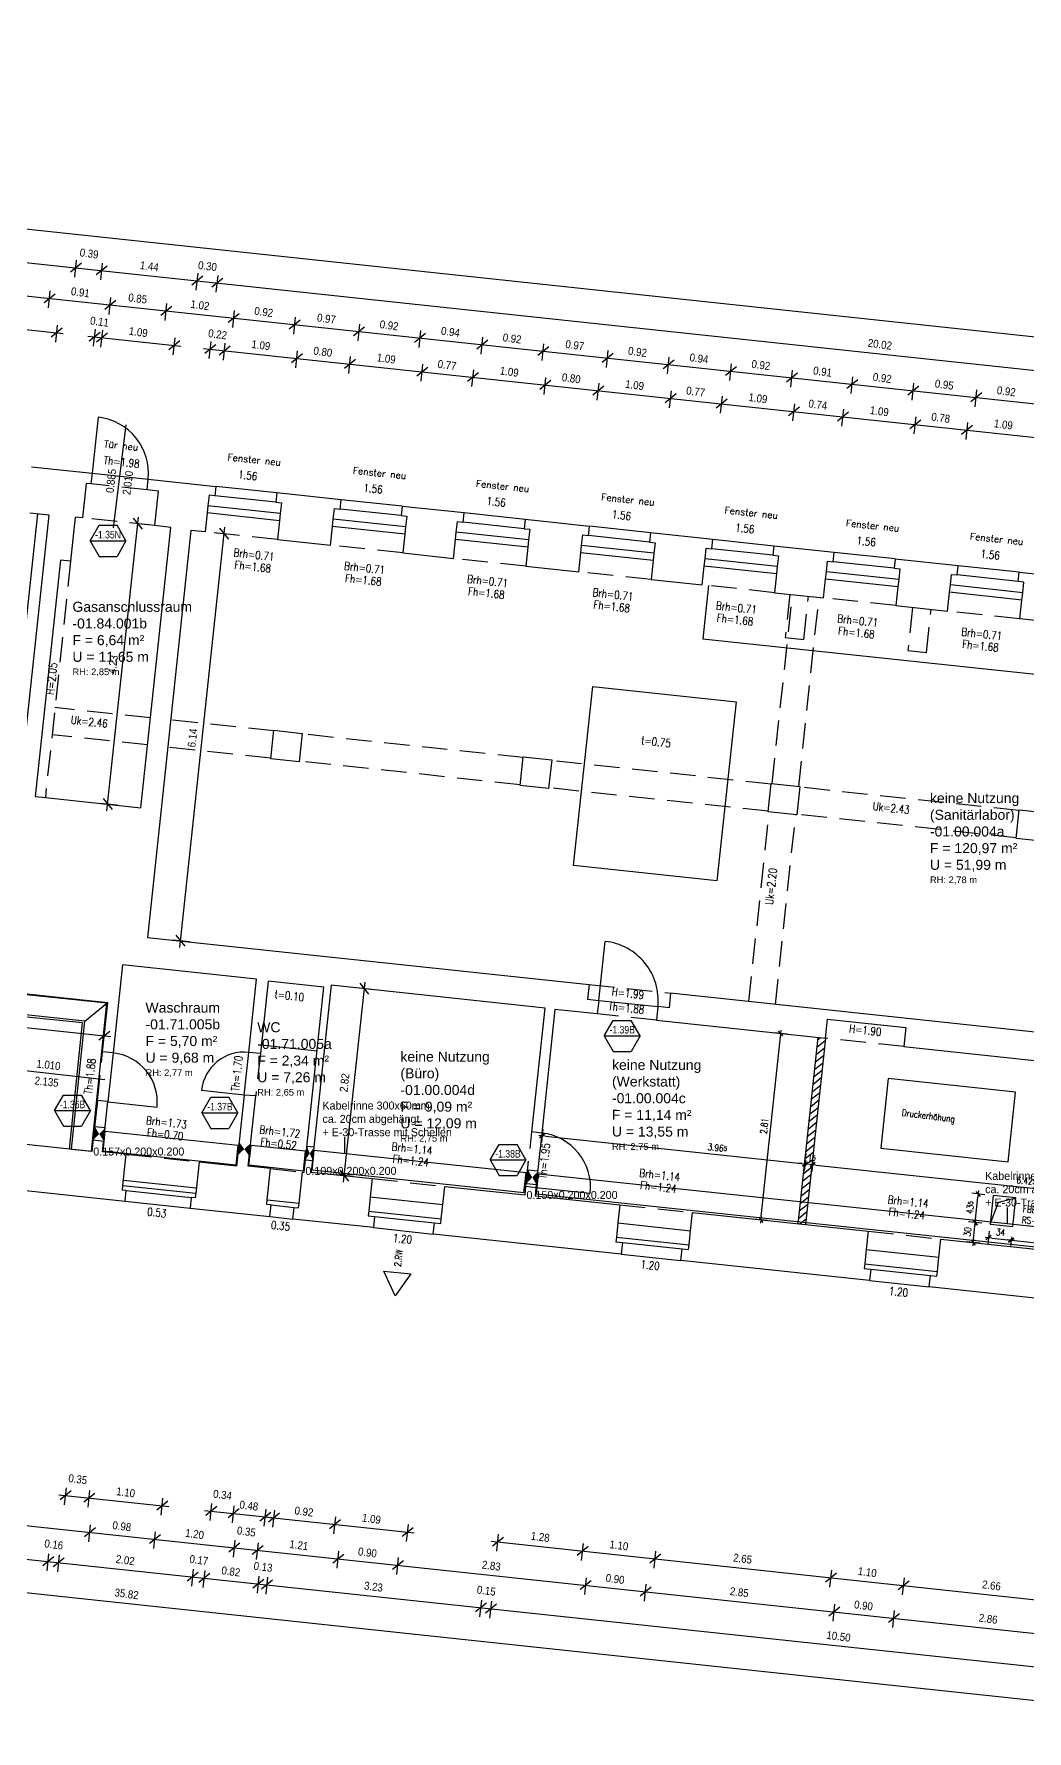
# Model space of a CAD drawing. Header units: metres. Extents: x 157 to 276, y 126 to 187.
# Drawn here: x 208.69 to 223.58, y 152.07 to 177.53 of the extents above; entities that cross this region are included whole.
import ezdxf
from ezdxf.enums import TextEntityAlignment as Align

# ---------------------------------------------------------------- set-up
doc = ezdxf.new("R2010")
doc.units = ezdxf.units.M
doc.header["$LTSCALE"] = 0.03
for name, pattern in [('AUSGEZOGEN', [0]), ('DOT', [0]), ('STRICHLINIE', [19.05, 12.7, -6.35])]:
    doc.linetypes.add(name, pattern=pattern)
for name, color, linetype in [('A_ansicht', 9, 'Continuous'), ('A_bemaßung', 2, 'Continuous'), ('A_BRANDSCHUTZ', 10, 'Continuous'), ('A_EINBAUTEN', 2, 'Continuous'), ('A_Elektro', 1, 'Continuous'), ('A_Fenster', 7, 'Continuous'), ('A_höhen', 3, 'Continuous'), ('A_NR_TÜR', 1, 'Continuous'), ('A_räume', 5, 'Continuous'), ('A_schraffur', 10, 'Continuous'), ('A_text', 5, 'Continuous'), ('A_Tuernummern', 1, 'Continuous'), ('A_TXT-TUER', 1, 'Continuous'), ('A_türen', 9, 'Continuous'), ('A_verdeckt', 8, 'STRICHLINIE'), ('A_wände', 6, 'Continuous'), ('A_WÄNDE_NEU', 6, 'Continuous'), ('CKMA0002', 2, 'Continuous'), ('E__DURCHBR', 2, 'Continuous'), ('E__VERSYS', 2, 'AUSGEZOGEN')]:
    doc.layers.add(name, color=color, linetype=linetype)
doc.styles.add('arial-n', font='ARIALN.TTF')
doc.styles.add('BOLDSIMP_FNT', font='TXT', dxfattribs={"height": 1})
doc.styles.add('NORM', font='simplex.shx', dxfattribs={"width": 0.7, "bigfont": 'bigfont.shx'})
doc.styles.add('SIMPLEX', font='simplex.shx', dxfattribs={"width": 0.8, "height": 0.1})
doc.dimstyles.get("Standard").update_dxf_attribs({"dimtxt": 0.18, "dimasz": 0.18, "dimexe": 0.18, "dimexo": 0.0625, "dimgap": 0.09, "dimtad": 0, "dimtih": 1, "dimtoh": 1, "dimdec": 4, "dimzin": 0, "dimdsep": 46, "dimlunit": 3, "dimtxsty": 'Standard', "dimcen": 0.09, "dimadec": 0, "dimazin": 0, "dimtfac": 1, "dimtdec": 4, "dimtofl": 0, "dimtmove": 2, "dimatfit": 3, "dimfxl": 1, "dimtolj": 1, "dimtzin": 0, "dimarcsym": 0})

# ---------------------------------------------------------------- blocks, each defined once
blk = doc.blocks.new('SLASH1')
at = {"layer": 'A_bemaßung', "color": 2, "linetype": 'Continuous'}
for p, q in [((0.07663, 0.07663), (-0.07319, -0.07319)), ((0, -0.14068), (0, 0.11466))]:
    blk.add_line(p, q, dxfattribs=at)
blk = doc.blocks.new('Tür-Nr')
at = {"layer": 'A_NR_TÜR'}
for p, q in [((-0.057, -108.865), (0.077, -108.632)), ((0.077, -108.632), (0.347, -108.632)), ((0.481, -108.865), (0.347, -108.632)), ((-0.057, -108.865), (0.481, -108.865)), ((-0.057, -108.865), (0.077, -109.098)), ((0.481, -108.865), (0.347, -109.098)), ((0.077, -109.098), (0.347, -109.098))]:
    blk.add_line(p, q, dxfattribs=at)
at = {"layer": 'A_TXT-TUER', "style": 'arial-n', "flags": 4}
blk.add_attdef('TÜR-NR.', text='', height=0.113, dxfattribs=at).set_placement((0.211, -108.772), align=Align.MIDDLE_CENTER)
at = {"layer": 'A_TXT-TUER', "style": 'NORM', "width": 0.7}
for tag, flags, p in [('BRANDSCHUTZ', 4, (0.229, -108.981)), ('DIN', 5, (0.214, -109.198)), ('ABMESSUNG', 5, (0.214, -109.333)), ('MATERIAL', 5, (0.214, -109.467)), ('WANDART', 5, (0.214, -109.601)), ('ZARGE', 5, (0.214, -109.736)), ('BESCHLÄGE', 5, (0.214, -110.005)), ('SCHLOSS', 5, (0.214, -109.87)), ('SONSTIGES', 5, (0.214, -110.139))]:
    blk.add_attdef(tag, text='', height=0.0784, dxfattribs=dict(at, flags=flags)).set_placement(p, align=Align.MIDDLE_CENTER)
blk = doc.blocks.new('DIMCROSS')
at = {"color": 0, "linetype": 'ByBlock'}
blk.add_line((-1, 0), (1, 0), dxfattribs=at)
at = {"linetype": 'ByBlock'}
blk.add_line((-0.707107, -0.707107), (0.707107, 0.707107), dxfattribs=at)
blk = doc.blocks.new('*D70')
at = {"layer": 'CKMA0002', "color": 1, "lineweight": -2}
for p, q in [((216.32, 161.097), (216.299, 160.898)), ((216.359, 160.992), (220.202, 160.582)), ((220.257, 160.626), (220.241, 160.477))]:
    blk.add_line(p, q, dxfattribs=at)
at = {"layer": 'Defpoints', "color": 0}
for p in [(216.534, 163.099), (220.47, 162.628), (220.251, 160.577)]:
    blk.add_point(p, dxfattribs=at)
at = {"layer": 'CKMA0002', "color": 1, "lineweight": -2, "xscale": 0.05, "yscale": 0.05, "zscale": 0.05}
for p, rotation in [((216.31, 160.998), 173.8999818725508), ((220.251, 160.577), 353.8999818725508)]:
    blk.add_blockref('DIMCROSS', p, dxfattribs=dict(at, rotation=rotation))
at = {"layer": 'CKMA0002', "color": 3, "insert": (218.939, 160.819), "char_height": 0.1, "attachment_point": 5, "rotation": 353.9, "style": 'SIMPLEX'}
blk.add_mtext('\\A1;3.96{\\A1\\H0.7x\\S5;}', dxfattribs=at)
blk = doc.blocks.new('*D71')
at = {"layer": 'CKMA0002', "color": 1, "lineweight": -2}
for p, q in [((220.202, 160.582), (220.152, 160.587)), ((220.371, 160.614), (220.355, 160.465)), ((220.415, 160.559), (220.465, 160.554))]:
    blk.add_line(p, q, dxfattribs=at)
at = {"layer": 'Defpoints', "color": 0}
for p in [(220.47, 162.628), (220.585, 162.616), (220.366, 160.564)]:
    blk.add_point(p, dxfattribs=at)
at = {"layer": 'CKMA0002', "color": 1, "lineweight": -2, "xscale": 0.05, "yscale": 0.05, "zscale": 0.05}
for p, rotation in [((220.251, 160.577), 353.8999818725508), ((220.366, 160.564), 173.8999818725508)]:
    blk.add_blockref('DIMCROSS', p, dxfattribs=dict(at, rotation=rotation))
at = {"layer": 'CKMA0002', "color": 3, "insert": (220.319, 160.67), "char_height": 0.1, "attachment_point": 5, "rotation": 353.9, "style": 'SIMPLEX'}
blk.add_mtext('\\A1;11{\\A1\\H0.7x\\S5;}', dxfattribs=at)
blk = doc.blocks.new('*D72')
at = {"layer": 'CKMA0002', "color": 1, "lineweight": -2}
for p, q in [((220.415, 160.559), (226.704, 159.887)), ((226.765, 159.981), (226.744, 159.782))]:
    blk.add_line(p, q, dxfattribs=at)
at = {"layer": 'Defpoints', "color": 0}
for p in [(220.585, 162.616), (226.973, 161.933), (226.754, 159.882)]:
    blk.add_point(p, dxfattribs=at)
at = {"layer": 'CKMA0002', "color": 1, "lineweight": -2, "xscale": 0.05, "yscale": 0.05, "zscale": 0.05}
for p, rotation in [((220.366, 160.564), 173.8999818725508), ((226.754, 159.882), 353.8999818725508)]:
    blk.add_blockref('DIMCROSS', p, dxfattribs=dict(at, rotation=rotation))
at = {"layer": 'CKMA0002', "color": 3, "insert": (223.571, 160.322), "char_height": 0.1, "attachment_point": 5, "rotation": 353.9, "style": 'SIMPLEX'}
blk.add_mtext('\\A1;6.42{\\A1\\H0.7x\\S5;}', dxfattribs=at)
blk = doc.blocks.new('*D73')
at = {"layer": 'CKMA0002', "color": 1, "lineweight": -2}
for p, q in [((219.595, 159.788), (219.883, 162.483)), ((219.988, 162.522), (219.789, 162.543)), ((219.689, 159.728), (219.49, 159.749))]:
    blk.add_line(p, q, dxfattribs=at)
at = {"layer": 'Defpoints', "color": 0}
for p in [(219.888, 162.532), (220.559, 162.461), (220.26, 159.667)]:
    blk.add_point(p, dxfattribs=at)
at = {"layer": 'CKMA0002', "color": 1, "lineweight": -2, "xscale": 0.05, "yscale": 0.05, "zscale": 0.05}
for p, rotation in [((219.888, 162.532), 83.89998187245986), ((219.59, 159.738), 263.8999818724599)]:
    blk.add_blockref('DIMCROSS', p, dxfattribs=dict(at, rotation=rotation))
at = {"layer": 'CKMA0002', "color": 3, "insert": (219.64, 161.146), "char_height": 0.1, "attachment_point": 5, "rotation": 83.9, "style": 'SIMPLEX'}
blk.add_mtext('\\A1;2.81{\\A1\\H0.7x\\S;}', dxfattribs=at)
blk = doc.blocks.new('*D74')
at = {"layer": 'CKMA0002', "color": 1, "lineweight": -2}
for p, q in [((222.904, 159.686), (222.705, 159.707)), ((222.778, 159.448), (222.799, 159.647)), ((222.872, 159.387), (222.673, 159.409))]:
    blk.add_line(p, q, dxfattribs=at)
at = {"layer": 'Defpoints', "color": 0}
for p in [(222.805, 159.696), (223.026, 159.673), (222.994, 159.374)]:
    blk.add_point(p, dxfattribs=at)
at = {"layer": 'CKMA0002', "color": 1, "lineweight": -2, "xscale": 0.05, "yscale": 0.05, "zscale": 0.05}
for p, rotation in [((222.805, 159.696), 83.89998187245986), ((222.773, 159.398), 263.8999818724599)]:
    blk.add_blockref('DIMCROSS', p, dxfattribs=dict(at, rotation=rotation))
at = {"layer": 'CKMA0002', "color": 3, "insert": (222.689, 159.558), "char_height": 0.1, "attachment_point": 5, "rotation": 83.9, "style": 'SIMPLEX'}
blk.add_mtext('\\A1;30{\\A1\\H0.7x\\S;}', dxfattribs=at)
blk = doc.blocks.new('*D75')
at = {"layer": 'CKMA0002', "color": 1, "lineweight": -2}
for p, q in [((222.95, 160.115), (222.751, 160.137)), ((222.81, 159.746), (222.845, 160.076)), ((222.904, 159.686), (222.705, 159.707))]:
    blk.add_line(p, q, dxfattribs=at)
at = {"layer": 'Defpoints', "color": 0}
for p in [(222.851, 160.126), (223.072, 160.102), (223.026, 159.673)]:
    blk.add_point(p, dxfattribs=at)
at = {"layer": 'CKMA0002', "color": 1, "lineweight": -2, "xscale": 0.05, "yscale": 0.05, "zscale": 0.05}
for p, rotation in [((222.851, 160.126), 83.89998187245986), ((222.805, 159.696), 263.8999818724599)]:
    blk.add_blockref('DIMCROSS', p, dxfattribs=dict(at, rotation=rotation))
at = {"layer": 'CKMA0002', "color": 3, "insert": (222.728, 159.922), "char_height": 0.1, "attachment_point": 5, "rotation": 83.9, "style": 'SIMPLEX'}
blk.add_mtext('\\A1;43{\\A1\\H0.7x\\S5;}', dxfattribs=at)
blk = doc.blocks.new('*D76')
at = {"layer": 'CKMA0002', "color": 1, "lineweight": -2}
for p, q in [((223.015, 159.568), (222.994, 159.369)), ((223.054, 159.463), (223.294, 159.438)), ((223.349, 159.482), (223.333, 159.333))]:
    blk.add_line(p, q, dxfattribs=at)
at = {"layer": 'Defpoints', "color": 0}
for p in [(223.031, 159.722), (223.365, 159.636), (223.343, 159.433)]:
    blk.add_point(p, dxfattribs=at)
at = {"layer": 'CKMA0002', "color": 1, "lineweight": -2, "xscale": 0.05, "yscale": 0.05, "zscale": 0.05}
for p, rotation in [((223.004, 159.469), 173.8999818725508), ((223.343, 159.433), 353.8999818725508)]:
    blk.add_blockref('DIMCROSS', p, dxfattribs=dict(at, rotation=rotation))
at = {"layer": 'CKMA0002', "color": 3, "insert": (223.185, 159.55), "char_height": 0.1, "attachment_point": 5, "rotation": 353.9, "style": 'SIMPLEX'}
blk.add_mtext('\\A1;34{\\A1\\H0.7x\\S;}', dxfattribs=at)
blk = doc.blocks.new('*D77')
at = {"layer": 'CKMA0002', "color": 1, "lineweight": -2}
for p, q in [((223.393, 159.427), (226.609, 159.083)), ((226.648, 158.979), (226.67, 159.178))]:
    blk.add_line(p, q, dxfattribs=at)
at = {"layer": 'Defpoints', "color": 0}
for p in [(223.365, 159.636), (226.648, 158.979), (226.659, 159.078)]:
    blk.add_point(p, dxfattribs=at)
at = {"layer": 'CKMA0002', "color": 1, "lineweight": -2, "xscale": 0.05, "yscale": 0.05, "zscale": 0.05}
for p, rotation in [((223.343, 159.433), 173.8999818725508), ((226.659, 159.078), 353.8999818725508)]:
    blk.add_blockref('DIMCROSS', p, dxfattribs=dict(at, rotation=rotation))
at = {"layer": 'CKMA0002', "color": 3, "insert": (224.796, 159.412), "char_height": 0.1, "attachment_point": 5, "rotation": 353.9, "style": 'SIMPLEX'}
blk.add_mtext('\\A1;3.33{\\A1\\H0.7x\\S5;}', dxfattribs=at)
blk = doc.blocks.new('A$C1B684F00')
at = {"layer": 'E__VERSYS', "color": 3, "linetype": 'Continuous', "ltscale": 5}
for p, q in [((48.864, 12.944), (36.467, 14.232)), ((48.535, 12.677), (36.734, 13.903)), ((48.535, 12.677), (48.864, 12.944)), ((48.635, 10.727), (48.864, 12.944)), ((48.336, 10.758), (48.535, 12.677)), ((50.835, 10.813), (48.841, 11.023)), ((48.336, 10.758), (48.635, 10.727)), ((50.803, 10.515), (48.809, 10.725)), ((50.803, 10.515), (50.835, 10.813)), ((50.995, 10.515), (51.026, 10.813)), ((51.844, 10.727), (51.026, 10.813)), ((51.812, 10.428), (51.844, 10.727)), ((51.944, 10.44), (51.975, 10.738)), ((55.15, 10.399), (51.975, 10.738)), ((51.812, 10.428), (50.995, 10.515)), ((55.118, 10.101), (51.944, 10.44)), ((55.118, 10.101), (55.15, 10.399)), ((55.307, 10.083), (55.338, 10.382)), ((65.732, 9.276), (55.338, 10.382)), ((65.7, 8.978), (55.307, 10.083))]:
    blk.add_line(p, q, dxfattribs=at)
at = {"layer": 'E__VERSYS', "linetype": 'Continuous', "ltscale": 5}
blk.add_line((48.809, 10.725), (48.841, 11.023), dxfattribs=at)
at = {"layer": 'E__VERSYS', "color": 7, "linetype": 'Continuous', "ltscale": 5}
for p, q in [((52.434, 10.689), (52.434, 10.935)), ((62.369, 9.634), (62.369, 9.88))]:
    blk.add_line(p, q, dxfattribs=at)
at = {"layer": 'E__VERSYS', "color": 7, "char_height": 0.12, "attachment_point": 1}
for insert in [(52.097, 11.47), (62.032, 10.415)]:
    blk.add_mtext('Kabelrinne 300x60mm\\Pca. 20cm abgehängt\\P+ E-30-Trasse mit Schellen', dxfattribs=dict(at, insert=insert))
blk = doc.blocks.new('A$C775701B2')
at = {"layer": 'E__VERSYS', "color": 1, "linetype": 'Continuous', "ltscale": 5}
for p, q in [((48.502, 12.65), (36.76, 13.87)), ((48.306, 10.755), (48.502, 12.65))]:
    blk.add_line(p, q, dxfattribs=at)
blk = doc.blocks.new('Wanddurchbruch')
for p, q in [((0, 1), (0, 0)), ((1, 1), (0, 1)), ((0, 0), (1, 0)), ((1, 0), (1, 1))]:
    blk.add_line(p, q)
blk.add_solid([(1, 0), (1, 1), (0, 1), (0, 0)])
blk = doc.blocks.new('A$C07AD1800')
at = {"layer": 'E__DURCHBR'}
blk.add_solid([(51.003, 10.648, 2.8), (51.023, 10.847, 2.8), (50.847, 10.865, 2.8), (50.827, 10.665, 2.8)], dxfattribs=at)
at = {"layer": 'E__DURCHBR', "linetype": 'Continuous'}
ref = blk.add_blockref('Wanddurchbruch', (48.661, 10.894), dxfattribs=dict(at, xscale=0.157000004206814, yscale=0.1999999999999886, zscale=1.1, rotation=353.6643143063438))
ref.add_attrib('EC_DIM', '0.157x0.200x0.200', (48.661, 10.66), dxfattribs={"linetype": 'Continuous', "height": 0.12})
ref = blk.add_blockref('Wanddurchbruch', (51.842, 10.598), dxfattribs=dict(at, xscale=0.1090000029206493, yscale=0.1999999999999886, zscale=1.1, rotation=353.9952930202589))
ref.add_attrib('EC_DIM', '0.109x0.200x0.200', (51.842, 10.37), dxfattribs={"linetype": 'Continuous', "height": 0.12})
ref = blk.add_blockref('Wanddurchbruch', (55.156, 10.242, 2.8), dxfattribs=dict(at, xscale=0.1500000040192291, yscale=0.1999999999999886, zscale=1.1, rotation=353.4227281325703))
ref.add_attrib('EC_DIM', '0.150x0.200x0.200', (55.156, 10.009), dxfattribs={"linetype": 'Continuous', "height": 0.12})

msp = doc.modelspace()

# ---------------------------------------------------------------- hatches: boundary and pattern name
at = {"layer": 'A_schraffur'}
h = msp.add_hatch(dxfattribs=at)
h.set_pattern_fill('ANSI31', color=256, scale=0.025, style=0)
h.set_pattern_definition([(38.8999, (218.02337, 162.73162), (-0.0498444, 0.0617732), [])])
h.paths.add_polyline_path([(220.55894, 162.46064), (220.4446, 162.47286), (220.14599, 159.67878), (220.26033, 159.66656)])

# ---------------------------------------------------------------- linework, layer by layer
at = {"layer": 'A_ansicht', "color": 9, "linetype": 'Continuous'}
for p, q in [((212.33164, 170.64124), (211.41686, 170.739)), ((208.74314, 170.32769), (208.14331, 164.71463)), ((212.37259, 170.22452), (211.28876, 170.34034)), ((214.21095, 170.44041), (213.29614, 170.53815)), ((216.05543, 170.24331), (215.14065, 170.34102)), ((214.25192, 170.02371), (213.16806, 170.13951)), ((217.93474, 170.04243), (217.01994, 170.1402)), ((216.09638, 169.82658), (215.01255, 169.94239)), ((219.7842, 169.84479), (218.86943, 169.94255)), ((217.97568, 169.62574), (216.89185, 169.74154)), ((219.82515, 169.42809), (218.74133, 169.54388)), ((221.60383, 169.6503), (220.68908, 169.7481)), ((223.46324, 169.45159), (222.54848, 169.54935)), ((221.64481, 169.23359), (220.56097, 169.34943)), ((223.50421, 169.03488), (222.42039, 169.15072)), ((210.03347, 160.334), (211.12725, 160.2171)), ((210.06005, 160.01783), (211.03452, 159.91377)), ((213.73358, 160.08247), (214.82239, 159.96612)), ((212.22771, 159.78632), (212.57571, 159.74917)), ((213.78223, 159.6203), (214.67713, 159.52472)), ((217.44697, 159.69066), (218.53576, 159.5743)), ((217.49514, 159.22379), (218.39001, 159.12817)), ((221.17075, 159.29269), (222.25955, 159.17632)), ((221.21892, 158.82605), (222.11385, 158.73047))]:
    msp.add_line(p, q, dxfattribs=at)
msp.add_lwpolyline([(216.78287, 165.05158), (217.06977, 167.73629), (219.21757, 167.50673), (218.93063, 164.82203), (216.78287, 165.05158)], dxfattribs=at)
at = {"layer": 'A_bemaßung', "linetype": 'Continuous'}
for p, q in [((181.1956, 177.52575), (232.29399, 172.06491)), ((181.14247, 177.02859), (232.24087, 171.56775)), ((181.08936, 176.53144), (232.18775, 171.07059)), ((198.32922, 174.18614), (209.13267, 173.03163)), ((209.50226, 172.99211), (210.89431, 172.84334)), ((211.23555, 172.80686), (229.51896, 170.85294)), ((209.78729, 165.87231), (210.25806, 170.27726)), ((210.87878, 163.822), (211.55248, 170.12611)), ((213.33451, 160.30112), (213.65544, 163.30401)), ((207.03213, 162.7868), (209.84609, 162.48607)), ((179.50667, 157.75547), (228.12296, 152.55991)), ((187.09187, 157.44771), (227.1614, 153.16552)), ((179.52885, 157.25027), (228.00687, 152.06945)), ((209.06752, 155.61447), (210.71301, 155.4375)), ((211.24989, 155.37963), (212.25911, 155.27114)), ((212.19032, 155.27845), (214.39263, 155.04154)), ((215.54593, 154.91731), (225.56705, 153.83873))]:
    msp.add_line(p, q, dxfattribs=at)
at = {"layer": 'A_bemaßung'}
for p, q in [((209.88656, 170.11551), (210.0724, 171.66364)), ((208.20391, 162.017), (209.75358, 161.84438))]:
    msp.add_line(p, q, dxfattribs=at)
at = {"layer": 'A_BRANDSCHUTZ'}
msp.add_lwpolyline([(214.10591, 158.5955), (213.93868, 158.96537), (214.3426, 158.92526)], close=True, dxfattribs=at)
at = {"layer": 'A_EINBAUTEN', "color": 10}
for points in [[(221.50014, 161.8572), (221.38857, 160.81315), (223.2977, 160.60912), (223.40927, 161.65318)], [(223.07205, 160.10226), (223.02615, 159.6727), (223.36522, 159.63647), (223.41112, 160.06602)]]:
    msp.add_lwpolyline(points, close=True, dxfattribs=at)
at = {"layer": 'A_Fenster', "color": 10, "linetype": 'Continuous'}
for p, q in [((212.31676, 170.50202), (211.40197, 170.59978)), ((214.19606, 170.30118), (213.28126, 170.39893)), ((216.04056, 170.10406), (215.12576, 170.20182)), ((217.91986, 169.90323), (217.00508, 170.00097)), ((219.76933, 169.70558), (218.85455, 169.80333)), ((221.58895, 169.51114), (220.67418, 169.60887)), ((223.44837, 169.31239), (222.53359, 169.41016))]:
    msp.add_line(p, q, dxfattribs=at)
at = {"layer": 'A_Fenster', "linetype": 'Continuous'}
for p, q in [((212.38427, 170.33389), (211.30046, 170.44972)), ((214.26356, 170.13305), (213.17975, 170.2489)), ((216.10809, 169.93592), (215.02426, 170.05178)), ((217.98737, 169.7351), (216.90356, 169.85091)), ((219.83684, 169.53744), (218.75301, 169.65327)), ((221.65647, 169.34297), (220.57266, 169.45881)), ((223.51591, 169.14427), (222.43207, 169.26009)), ((210.02497, 160.25441), (211.11873, 160.13754)), ((210.07718, 160.17845), (211.05164, 160.07431)), ((212.18924, 160.03823), (212.66653, 159.98721)), ((212.24648, 159.96173), (212.59446, 159.92455)), ((213.71071, 159.86869), (214.79951, 159.75235)), ((213.80023, 159.78872), (214.69513, 159.69309)), ((217.42411, 159.47688), (218.51291, 159.36051)), ((217.51362, 159.3969), (218.4085, 159.30128)), ((221.14792, 159.07892), (222.23669, 158.96256)), ((221.2374, 158.99894), (222.13231, 158.90332))]:
    msp.add_line(p, q, dxfattribs=at)
at = {"layer": 'A_schraffur'}
for p, q in [((223.02615, 159.6727), (223.15481, 160.0009)), ((223.15481, 160.0009), (223.41112, 160.06602))]:
    msp.add_line(p, q, dxfattribs=at)
at = {"layer": 'A_türen', "color": 10, "linetype": 'Continuous'}
for p, q in [((209.6539, 171.77587), (209.56408, 170.93565)), ((209.56408, 170.93565), (210.40431, 170.84588))]:
    msp.add_line(p, q, dxfattribs=at)
at = {"layer": 'A_türen', "linetype": 'Continuous'}
for p, q in [((217.16021, 163.03003), (217.25475, 163.91499)), ((217.16021, 163.03003), (218.04514, 162.93547)), ((209.88026, 162.24108), (209.80162, 161.50526)), ((211.84421, 161.60876), (211.91273, 162.25013)), ((211.84421, 161.60876), (211.20285, 161.6773)), ((209.80164, 161.50527), (210.53743, 161.42661)), ((216.30485, 161.03965), (216.21768, 160.2243)), ((216.21769, 160.22431), (217.03305, 160.13716))]:
    msp.add_line(p, q, dxfattribs=at)
at = {"layer": 'A_türen', "color": 10, "linetype": 'Continuous'}
msp.add_arc((209.56408, 170.93565), 0.84501, 353.901664, 83.898898, dxfattribs=at)
at = {"layer": 'A_türen', "linetype": 'Continuous'}
for centre, radius, start, end in [((217.16021, 163.03003), 0.89, 353.900751, 83.902239), ((209.80164, 161.50527), 0.73999, 353.897942, 83.901189), ((211.84421, 161.60876), 0.645, 83.902006, 173.900148), ((216.21769, 160.22431), 0.81999, 353.899086, 83.898246)]:
    msp.add_arc(centre, radius, start, end, dxfattribs=at)
at = {"layer": 'A_verdeckt'}
for p, q in [((210.3872, 170.6858), (209.54698, 170.77562)), ((210.50597, 170.15019), (209.42211, 170.266)), ((212.3423, 169.94117), (211.25848, 170.05698)), ((214.2216, 169.74028), (213.13778, 169.85613)), ((209.24209, 169.61648), (208.86325, 166.07166)), ((216.06611, 169.54317), (214.98229, 169.65902)), ((217.9454, 169.34233), (216.86158, 169.45817)), ((219.79486, 169.14468), (218.71105, 169.26053)), ((219.76048, 166.28212), (220.06212, 169.10453)), ((220.15823, 166.23963), (220.45988, 169.06205)), ((221.6145, 168.95023), (220.53067, 169.06605)), ((223.47392, 168.75148), (222.39007, 168.86732)), ((210.4393, 167.26823), (209.00745, 167.42125)), ((210.39573, 166.86054), (208.96391, 167.01356)), ((212.28697, 167.07077), (210.74079, 167.23603)), ((216.0257, 166.6712), (212.71453, 167.02504)), ((212.2434, 166.66309), (210.69721, 166.82832)), ((215.98211, 166.26353), (212.67097, 166.61738)), ((219.74451, 166.27379), (216.45324, 166.62552)), ((219.70095, 165.86611), (216.40968, 166.21783)), ((223.46333, 165.87636), (220.17208, 166.22807)), ((219.41087, 163.01075), (219.71479, 165.85456)), ((219.80863, 162.96826), (220.11252, 165.81205)), ((223.41977, 165.46869), (220.12852, 165.82039)), ((217.01453, 163.26684), (218.23757, 163.13617)), ((218.02337, 162.73162), (217.1384, 162.82619)), ((221.73224, 162.33524), (220.55894, 162.46064)), ((209.64307, 161.5272), (209.72118, 162.25807)), ((212.08674, 162.23153), (212.01872, 161.59517)), ((216.06853, 160.24025), (216.15569, 161.05561)), ((210.07493, 160.72177), (211.16871, 160.60488)), ((212.23921, 160.50558), (212.71649, 160.45454)), ((213.76278, 160.3559), (214.85159, 160.23953)), ((217.47617, 159.9641), (218.56498, 159.84774)), ((221.19997, 159.56614), (222.28877, 159.44977))]:
    msp.add_line(p, q, dxfattribs=at)
for points in [[(220.02357, 169.12025), (219.9545, 168.47394), (220.2329, 168.44417), (220.30199, 169.09049)], [(221.8631, 168.92365), (221.79401, 168.27733), (222.07242, 168.2476), (222.14151, 168.89391)]]:
    msp.add_lwpolyline(points, dxfattribs=at)
at = {"layer": 'A_wände', "linetype": 'Continuous'}
for p, q in [((218.80548, 169.25041), (218.72048, 168.45493)), ((218.72048, 168.45493), (230.80888, 167.16308)), ((212.10057, 162.36081), (212.93581, 162.27152))]:
    msp.add_line(p, q, dxfattribs=at)
for points in [[(208.65506, 171.03273), (209.56408, 170.93565), (209.54698, 170.77562), (209.4774, 170.78306), (209.42211, 170.266), (209.31273, 170.27771), (209.24209, 169.61648), (209.08794, 169.63294), (208.7091, 166.08813), (208.86324, 166.07165), (210.29508, 165.91862), (210.7446, 170.12469), (210.50597, 170.15019), (210.5612, 170.66724), (210.3872, 170.6858), (210.40431, 170.84588), (211.41673, 170.73777), (211.40197, 170.59978), (211.31745, 170.60881), (211.30046, 170.44972), (211.28876, 170.34034), (211.25848, 170.05698), (211.0447, 170.07981), (210.39224, 163.97457), (217.01453, 163.26684), (216.99114, 163.04811), (217.16021, 163.03003), (217.1384, 162.82619), (216.50299, 162.8941), (216.30485, 161.03965), (216.15569, 161.05561), (216.35438, 162.91502), (213.14763, 163.25772), (212.848, 160.45369), (213.76278, 160.3559), (213.73358, 160.08247), (213.71071, 159.86869), (213.70327, 159.79909), (213.80023, 159.78872), (213.78223, 159.6203), (212.57571, 159.74917)], [(212.33152, 170.64006), (212.31676, 170.50202), (212.40129, 170.49301), (212.38427, 170.33389), (212.37259, 170.22452), (212.3423, 169.94117), (213.13778, 169.85613), (213.16806, 170.13951), (213.17975, 170.2489), (213.19677, 170.40799), (213.28126, 170.39893), (213.29604, 170.53704), (212.33152, 170.64006)], [(208.32228, 164.69552), (208.92213, 170.30854), (208.62879, 170.33991)], [(214.21081, 170.43934), (214.19606, 170.30118), (214.28058, 170.29216), (214.26356, 170.13305), (214.25192, 170.02371), (214.2216, 169.74028), (214.98229, 169.65902), (215.01255, 169.94239), (215.02426, 170.05178), (215.04124, 170.21086), (215.12576, 170.20182), (215.14055, 170.34006), (214.21081, 170.43934)], [(216.05535, 170.24233), (216.04056, 170.10406), (216.12507, 170.09504), (216.10809, 169.93592), (216.09638, 169.82658), (216.06611, 169.54317), (216.86158, 169.45817), (216.89185, 169.74154), (216.90356, 169.85091), (216.92055, 170.01004), (217.00508, 170.00097), (217.01987, 170.13934), (216.05535, 170.24233)], [(217.93465, 170.04163), (217.91986, 169.90323), (218.00437, 169.89421), (217.98737, 169.7351), (217.97568, 169.62574), (217.9454, 169.34233), (218.71105, 169.26053), (218.74133, 169.54388), (218.75301, 169.65327), (218.77002, 169.81237), (218.85455, 169.80333), (218.86934, 169.94183), (217.93465, 170.04163)], [(219.79486, 169.14468), (220.53067, 169.06605), (220.56097, 169.34943), (220.57266, 169.45881), (220.58967, 169.61789), (220.67418, 169.60887), (220.68897, 169.74748), (219.78415, 169.84412), (219.76933, 169.70558), (219.85385, 169.69655), (219.83684, 169.53744), (219.82515, 169.42809), (219.79486, 169.14468)], [(222.44906, 169.41919), (222.53359, 169.41016), (222.54841, 169.54889), (221.60378, 169.64977), (221.58895, 169.51114), (221.6735, 169.50207), (221.65647, 169.34297), (221.64481, 169.23359), (221.6145, 168.95023), (222.39007, 168.86732), (222.42039, 169.15072), (222.43207, 169.26009), (222.44906, 169.41919)], [(224.2865, 169.06192), (224.27482, 168.95255), (224.24454, 168.66917), (223.47392, 168.75148), (223.50421, 169.03488), (223.51591, 169.14427), (223.53292, 169.30335), (223.44837, 169.31239), (223.46319, 169.45118), (224.40285, 169.35079), (224.38804, 169.21197), (224.3035, 169.22102), (224.2865, 169.06192)], [(212.71561, 167.03502), (212.66991, 166.60744), (212.24234, 166.65312), (212.28803, 167.08071), (212.71561, 167.03502)], [(216.02675, 166.68115), (216.45432, 166.63545), (216.40863, 166.2079), (215.98106, 166.25357), (216.02675, 166.68115)], [(219.69988, 165.85615), (219.74558, 166.28371), (220.17314, 166.23803), (220.12745, 165.81046), (219.69988, 165.85615)], [(223.89195, 165.8406), (223.84625, 165.41302), (223.4187, 165.45873), (223.46439, 165.88629), (223.89195, 165.8406)], [(212.57571, 159.74917), (212.59446, 159.92455), (212.6591, 159.91761), (212.66653, 159.98721), (212.71649, 160.45454), (212.74135, 160.45191), (213.03781, 163.22612), (212.2026, 163.31536), (212.08674, 162.23153), (211.91273, 162.25013), (212.03013, 163.34889), (210.02158, 163.56354), (209.88026, 162.24108), (209.72118, 162.25807), (209.79979, 162.99389), (207.18469, 163.27335)], [(226.94757, 161.77789), (226.85719, 160.93273), (227.12069, 160.90455), (227.21106, 161.74974), (227.40991, 161.7285), (227.42372, 161.85775), (227.40633, 161.85963), (227.43767, 162.15296), (218.23757, 163.13617), (218.21421, 162.9174), (218.04514, 162.93547), (218.02337, 162.73162), (220.55894, 162.46064), (220.58973, 162.74898), (221.76305, 162.62362), (221.73224, 162.33524), (223.83029, 162.11105), (223.86002, 162.38946), (224.71516, 162.29807), (224.68541, 162.01966), (226.94757, 161.77789)], [(210.06005, 160.01783), (210.07718, 160.17845), (210.01753, 160.18484), (210.02497, 160.25441), (210.07493, 160.72177), (209.72193, 160.75948), (209.80217, 161.51023), (209.64307, 161.5272), (209.56127, 160.76157), (207.43836, 160.98845), (207.38838, 160.52114), (207.38091, 160.45151), (207.32128, 160.4579), (207.30568, 160.31201), (210.06005, 160.01783)], [(211.03452, 159.91377), (212.22771, 159.78632), (212.24648, 159.96173), (212.18179, 159.96863), (212.18924, 160.03823), (212.23921, 160.50558), (211.90608, 160.54118), (212.01872, 161.59517), (211.84421, 161.60876), (211.73051, 160.54484), (211.16871, 160.60488), (211.11873, 160.13754), (211.11132, 160.06794), (211.05164, 160.07431), (211.03452, 159.91377)], [(214.67713, 159.52472), (214.69513, 159.69309), (214.79205, 159.68275), (214.79951, 159.75235), (214.82239, 159.96612), (214.85159, 160.23953), (216.05474, 160.11097), (216.06853, 160.24025), (216.21769, 160.22431), (216.20443, 160.10001), (217.47617, 159.9641), (217.44697, 159.69066), (217.42411, 159.47688), (217.41666, 159.40728), (217.51362, 159.3969), (217.49514, 159.22379), (214.67713, 159.52472)], [(218.39001, 159.12817), (218.4085, 159.30128), (218.50545, 159.29091), (218.51291, 159.36051), (218.53576, 159.5743), (218.56498, 159.84774), (221.19997, 159.56614), (221.17075, 159.29269), (221.14792, 159.07892), (221.14047, 159.00931), (221.2374, 158.99894), (221.21892, 158.82605), (218.39001, 159.12817)], [(222.11385, 158.73047), (222.13231, 158.90332), (222.22928, 158.89294), (222.23669, 158.96256), (222.25955, 159.17632), (222.28877, 159.44977), (224.93868, 159.16659), (224.90945, 158.89313), (224.8866, 158.67935), (224.87918, 158.60975), (224.97614, 158.59943), (224.95766, 158.42674), (222.11385, 158.73047)]]:
    msp.add_lwpolyline(points, dxfattribs=at)
at = {"layer": 'A_WÄNDE_NEU'}
for p, q in [((220.44459, 162.47286), (220.14599, 159.67878)), ((220.55894, 162.46064), (220.26034, 159.66656))]:
    msp.add_line(p, q, dxfattribs=at)

# ---------------------------------------------------------------- block references
at = {"layer": 'A_bemaßung', "color": 7, "rotation": 353.9000000000004}
for p, yscale in [((209.31849, 174.01743), 0.9999889999999994), ((209.70794, 173.97581), 0.9999889999999994), ((211.13979, 173.8228), 0.9999889999999994), ((211.44128, 173.79058), 0.9999889999999994), ((208.92477, 173.55667), 0.9999889999999994), ((209.83379, 173.45952), 0.9999889999999994), ((210.67402, 173.36973), 0.9999889999999994), ((211.68643, 173.26153), 0.9999889999999994), ((209.03326, 173.04223), 0.9999889999999994), ((209.60167, 172.98148), 0.9999889999999994), ((212.60122, 173.16375), 0.9999889999999994), ((213.56572, 173.06069), 0.9999889999999994), ((209.71105, 172.96979), 0.9999889999999994), ((210.79488, 172.85396), 0.9999889999999994), ((211.33499, 172.79624), 0.9999889999999994), ((211.5488, 172.77342), 0.9999889999999994), ((214.48052, 172.96294), 0.9999889999999994), ((215.41023, 172.86356), 0.9999889999999994), ((216.32501, 172.76581), 0.9999889999999994), ((212.6326, 172.65758), 0.9999889999999994), ((213.42809, 172.57256), 0.9999889999999994), ((217.28951, 172.66274), 0.9999889999999994), ((218.20429, 172.56499), 0.9999889999999994), ((214.51188, 172.45672), 0.9999889999999994), ((215.27257, 172.37544), 0.9999889999999994), ((216.35642, 172.2596), 0.9999889999999994), ((219.13898, 172.4651), 0.9999889999999994), ((220.05378, 172.36733), 0.9999889999999994), ((220.95865, 172.27061), 0.9999889999999994), ((217.15189, 172.1746), 0.9999889999999994), ((218.2357, 172.05875), 0.9999889999999994), ((219.00134, 171.97698), 0.9999889999999994), ((221.87343, 172.17286), 0.9999889999999994), ((222.81803, 172.07193), 0.9999889999999994), ((220.08519, 171.86113), 0.9999889999999994), ((220.821, 171.78249), 0.9999889999999994), ((221.9048, 171.66667), 0.9999889999999994), ((222.68039, 171.58376), 0.9999889999999994), ((211.34931, 155.36899), 0.9999899999999968), ((211.68241, 155.33313), 0.9999899999999968), ((212.15964, 155.28178), 0.9999899999999968), ((212.28978, 155.26785), 0.9999889999999994), ((213.20447, 155.16937), 0.9999889999999994), ((209.5291, 155.04987), 0.9999899999999968), ((209.5291, 155.04987), 0.9999899999999968), ((210.50356, 154.94572), 0.9999899999999968), ((210.50356, 154.94572), 0.9999899999999968), ((214.29317, 155.05219), 0.9999889999999994), ((211.69677, 154.81819), 0.9999899999999968), ((211.69677, 154.81819), 0.9999899999999968), ((212.04479, 154.78101), 0.9999899999999968), ((212.04479, 154.78101), 0.9999899999999968), ((215.64535, 154.9067), 0.9999899999999968), ((216.91704, 154.76981), 0.9999899999999968), ((218.00573, 154.65261), 0.9999899999999968), ((208.90427, 154.6138), 0.9999899999999968), ((209.06333, 154.5968), 0.9999899999999968), ((213.25129, 154.65208), 0.9999899999999968), ((213.25129, 154.65208), 0.9999899999999968), ((214.14615, 154.55645), 0.9999899999999968), ((214.14615, 154.55645), 0.9999899999999968), ((211.07188, 154.38212), 0.9999899999999968), ((211.24587, 154.36354), 0.9999899999999968), ((212.05631, 154.27694), 0.9999899999999968), ((212.18641, 154.26303), 0.9999899999999968), ((216.96415, 154.25531), 0.9999899999999968), ((216.96415, 154.25531), 0.9999899999999968), ((217.85904, 154.15964), 0.9999899999999968), ((217.85904, 154.15964), 0.9999899999999968), ((220.64054, 154.36899), 0.9999899999999968), ((221.72926, 154.25178), 0.9999899999999968), ((215.39315, 153.92033), 0.9999899999999968), ((215.54228, 153.9044), 0.9999899999999968), ((220.68793, 153.85732), 0.9999899999999968), ((220.68793, 153.85732), 0.9999899999999968), ((221.58286, 153.76169), 0.9999899999999968), ((221.58286, 153.76169), 0.9999899999999968)]:
    msp.add_blockref('SLASH1', p, dxfattribs=dict(at, yscale=yscale))
at = {"layer": 'A_bemaßung', "color": 7}
for p, rotation in [((210.24742, 170.17783), 83.90000000000038), ((211.54187, 170.02667), 83.90000000000038), ((209.79793, 165.97174), 83.90000000000038), ((210.88941, 163.92144), 83.90000000000038), ((213.64479, 163.20458), 83.90000000000038), ((209.74667, 162.4967), 353.9000000000004), ((213.34514, 160.40056), 83.90000000000038), ((209.16694, 155.60386), 353.9022059999999), ((209.51991, 155.56585), 353.9022059999999), ((210.61358, 155.44813), 353.9022059999999)]:
    msp.add_blockref('SLASH1', p, dxfattribs=dict(at, rotation=rotation))
at = {"layer": 'A_Elektro'}
for name in ['A$C07AD1800', 'A$C775701B2', 'A$C1B684F00']:
    msp.add_blockref(name, (160.92067, 150.04212), dxfattribs=at)
at = {"layer": 'A_Tuernummern'}
ref = msp.add_blockref('Tür-Nr', (209.59114, 278.78737), dxfattribs=at)
ref.add_attrib('TÜR-NR.', '-1.35N', dxfattribs={"layer": 'A_TXT-TUER', "height": 0.112896, "style": 'arial-n'}).set_placement((209.80249, 170.01503), align=Align.MIDDLE_CENTER)
ref = msp.add_blockref('Tür-Nr', (217.30019, 271.36155), dxfattribs=at)
ref.add_attrib('TÜR-NR.', '-1.39B', dxfattribs={"layer": 'A_TXT-TUER', "height": 0.112896, "style": 'arial-n'}).set_placement((217.51154, 162.58921), align=Align.MIDDLE_CENTER)
ref = msp.add_blockref('Tür-Nr', (209.05968, 270.2412), dxfattribs=at)
ref.add_attrib('TÜR-NR.', '-1.36B', dxfattribs={"layer": 'A_TXT-TUER', "height": 0.112896, "style": 'arial-n'}).set_placement((209.27103, 161.46886), align=Align.MIDDLE_CENTER)
ref = msp.add_blockref('Tür-Nr', (211.2686, 270.20799), dxfattribs=at)
ref.add_attrib('TÜR-NR.', '-1.37B', dxfattribs={"layer": 'A_TXT-TUER', "height": 0.112896, "style": 'arial-n'}).set_placement((211.47995, 161.43565), align=Align.MIDDLE_CENTER)
ref = msp.add_blockref('Tür-Nr', (215.58748, 269.50098), dxfattribs=at)
ref.add_attrib('TÜR-NR.', '-1.38B', dxfattribs={"layer": 'A_TXT-TUER', "height": 0.112896, "style": 'arial-n'}).set_placement((215.79883, 160.72864), align=Align.MIDDLE_CENTER)

# ---------------------------------------------------------------- texts
at = {"layer": 'A_bemaßung', "color": 7, "linetype": 'Continuous', "style": 'BOLDSIMP_FNT', "width": 0.9}
for s, rotation, p in [('0.39', 352.3, (209.36735, 174.15602)), ('1.44', 352.3, (210.27066, 173.96598)), ('0.30', 352.3, (211.14209, 173.96633)), ('0.91', 352.3, (209.23631, 173.57363)), ('0.85', 352.3, (210.09559, 173.48183)), ('1.02', 352.3, (211.02958, 173.38202)), ('0.92', 352.3, (211.98553, 173.27986)), ('0.11', 352.3, (209.52328, 173.13363)), ('1.09', 352.3, (210.10489, 172.97798)), ('0.97', 352.3, (212.92516, 173.17943)), ('0.92', 352.3, (213.86484, 173.07902)), ('0.94', 352.3, (214.78451, 172.98072)), ('0.22', 352.3, (211.29347, 172.94446)), ('1.09', 352.3, (211.94261, 172.78161)), ('0.92', 352.3, (215.70929, 172.8819)), ('0.97', 352.3, (216.64893, 172.78149)), ('20.02', 352.3, (221.18263, 172.79981)), ('0.80', 352.3, (212.87201, 172.68228)), ('1.09', 352.3, (213.82188, 172.58075)), ('0.77', 352.3, (214.7339, 172.48329)), ('0.92', 352.3, (217.58857, 172.68107)), ('0.94', 352.3, (218.51078, 172.58251)), ('0.92', 352.3, (219.43808, 172.48341)), ('1.09', 352.3, (215.66636, 172.38364)), ('0.80', 352.3, (216.59582, 172.28431)), ('0.91', 352.3, (220.36322, 172.38453)), ('0.92', 352.3, (221.2577, 172.28896)), ('0.95', 352.3, (222.18739, 172.18958)), ('1.09', 352.3, (217.54567, 172.1828)), ('0.77', 352.3, (218.46018, 172.08506)), ('1.09', 352.3, (219.39516, 171.98515)), ('0.92', 352.3, (223.11712, 172.09023)), ('0.74', 352.3, (220.29221, 171.88927)), ('1.09', 352.3, (221.21482, 171.79067)), ('0.78', 352.3, (222.13427, 171.69244)), ('1.09', 352.3, (223.0742, 171.59197)), ('4.23', 83.5, (209.95546, 167.91645)), ('6.14', 83.5, (211.14843, 166.81573)), ('2.82', 83.5, (213.42776, 161.64424)), ('0.35', 352.5, (209.19787, 155.77051)), ('1.10', 352.5, (209.91622, 155.57351)), ('0.34', 352.5, (211.36775, 155.53698)), ('0.48', 352.5, (211.76276, 155.37454)), ('0.92', 352.5, (212.58884, 155.28614)), ('1.09', 352.5, (213.60076, 155.17727)), ('0.98', 352.5, (209.85799, 155.06499)), ('1.20', 352.5, (210.94951, 154.94836)), ('0.35', 352.5, (211.72511, 154.98542)), ('1.28', 352.5, (216.13068, 154.90484)), ('0.16', 352.5, (208.83814, 154.79111)), ('1.21', 352.5, (212.51271, 154.78129)), ('0.90', 352.5, (213.54041, 154.67147)), ('1.10', 352.5, (217.31085, 154.77772)), ('2.02', 352.5, (209.90929, 154.55667)), ('0.17', 352.5, (211.01325, 154.55865)), ('0.82', 352.5, (211.49276, 154.38745)), ('0.13', 352.5, (211.97571, 154.45579)), ('2.83', 352.5, (215.39685, 154.47307)), ('2.65', 352.5, (219.16498, 154.5787)), ('1.10', 352.5, (221.03435, 154.37689)), ('3.23', 352.5, (213.63144, 154.15889)), ('0.90', 352.5, (217.25324, 154.27466)), ('2.66', 352.5, (222.89591, 154.17709)), ('35.82', 352.5, (209.88948, 154.05595)), ('0.15', 352.5, (215.32206, 154.09819)), ('2.85', 352.5, (219.11515, 154.07569)), ('0.90', 352.5, (220.97707, 153.87671)), ('2.86', 352.5, (222.8464, 153.67693)), ('10.50', 352.5, (220.56277, 153.41816))]:
    msp.add_text(s, height=0.12, rotation=rotation, dxfattribs=at).set_placement(p, align=Align.BOTTOM_LEFT)
at = {"layer": 'A_bemaßung', "color": 7, "linetype": 'DOT', "style": 'BOLDSIMP_FNT', "width": 0.9}
for s, rotation, p in [('0.885', 83.154872, (209.92116, 170.6314)), ('2.010', 83.154872, (210.17354, 170.6011)), ('1.010', 353.643986, (208.72008, 161.9868)), ('2.135', 353.643986, (208.69194, 161.73418))]:
    msp.add_text(s, height=0.12, rotation=rotation, dxfattribs=at).set_placement(p, align=Align.BOTTOM_LEFT)
at = {"layer": 'A_BRANDSCHUTZ', "linetype": 'Continuous', "insert": (214.09288, 159.04088), "char_height": 0.1, "width": 1.1421, "attachment_point": 1, "rotation": 83.477644, "style": 'SIMPLEX'}
msp.add_mtext('2.RW', dxfattribs=at)
at = {"layer": 'A_höhen', "linetype": 'Continuous', "style": 'SIMPLEX', "width": 0.8}
for s, rotation, p in [('Th=1.98', 353.7, (209.99694, 171.01009)), ('1.56', 353.7, (211.887, 170.80944)), ('1.56', 353.7, (213.7663, 170.60859)), ('1.56', 353.7, (215.61079, 170.41149)), ('1.56', 353.7, (217.49008, 170.21064)), ('1.56', 353.7, (219.33956, 170.01299)), ('Brh=0.71', 353.7, (211.98101, 169.61969)), ('1.56', 353.7, (221.1592, 169.81852)), ('Fh=1.68', 353.7, (211.96188, 169.4407)), ('Brh=0.71', 353.7, (213.63932, 169.42038)), ('1.56', 353.7, (223.01861, 169.61979)), ('Fh=1.68', 353.7, (213.62018, 169.24139)), ('Brh=0.71', 353.7, (215.48381, 169.22324)), ('Fh=1.68', 353.7, (215.46468, 169.04426)), ('Brh=0.71', 353.7, (217.36312, 169.0224)), ('Fh=1.68', 353.7, (217.34396, 168.84342)), ('Brh=0.71', 353.7, (219.21258, 168.82475)), ('Fh=1.68', 353.7, (219.19344, 168.64575)), ('Brh=0.71', 353.7, (221.03224, 168.63029)), ('Fh=1.68', 353.7, (221.01309, 168.4513)), ('Brh=0.71', 353.7, (222.89162, 168.43158)), ('Fh=1.68', 353.7, (222.87251, 168.2526)), ('H=2.05', 83.8, (209.05264, 167.84406)), ('Uk=2.46', 353.7, (209.51054, 167.11376)), ('t=0.75', 353.7, (218.00774, 166.81307)), ('Uk=2.43', 353.7, (221.53332, 165.8195)), ('Uk=2.20', 83.8, (219.8377, 164.729)), ('H=1.99', 353.7, (217.58689, 163.04018)), ('Th=1.88', 353.7, (217.56353, 162.82144)), ('H=1.90', 353.7, (221.14523, 162.48559)), ('Th=1.70', 83.8, (211.83081, 161.92223)), ('Th=1.88', 83.8, (209.62571, 161.88098)), ('Th=1.95', 83.8, (216.43923, 160.61046))]:
    msp.add_text(s, height=0.12, rotation=rotation, dxfattribs=at).set_placement(p, align=Align.BOTTOM_CENTER)
msp.add_text('t=0.10', height=0.12, rotation=353.7, dxfattribs=at).set_placement((212.28947, 163.02836), align=Align.BOTTOM_LEFT)
for s, p in [('Brh=1.73', (210.67903, 161.19877)), ('Brh=1.72', (212.37941, 161.06038)), ('Fh=0.70', (210.65994, 161.01982)), ('Fh=0.52', (212.36025, 160.88138)), ('Brh=1.14', (214.36149, 160.8055)), ('Fh=1.24', (214.34233, 160.62652)), ('Brh=1.14', (218.07439, 160.40897)), ('Fh=1.24', (218.05523, 160.22999)), ('0.53', (210.53452, 159.84648)), ('Brh=1.14', (221.79821, 160.01125)), ('Fh=1.24', (221.77905, 159.83227)), ('0.35', (212.38896, 159.64842)), ('1.20', (214.21692, 159.45319)), ('1.20', (217.92982, 159.05665)), ('1.20', (221.65364, 158.65893))]:
    msp.add_text(s, height=0.12, rotation=353.7, dxfattribs=at).set_placement(p, align=Align.MIDDLE_CENTER)
at = {"layer": 'A_räume', "linetype": 'Continuous', "char_height": 0.15, "width": 6.6459, "attachment_point": 1}
for s, insert in [('\\fArial|b0|i0|c0|p34;Gasanschlussraum\\P-01.84.001b\\PF = 6,64 m²\\PU = 11,65 m\\P\\H0.1;RH: 2,85 m', (209.26927, 169.00807)), ('\\fArial|b0|i0|c0|p34;keine Nutzung\\P(Sanitärlabor)\\P-01.00.004a\\PF = 120,97 m²\\PU = 51,99 m\\P\\H0.1;RH: 2,78 m', (222.12492, 166.13818)), ('\\fArial|b0|i0|c0|p34;Waschraum\\P-01.71.005b\\PF = 5,70 m²\\PU = 9,68 m\\P\\H0.1;RH: 2,77 m', (210.36465, 162.99508)), ('\\fArial|b0|i0|c0|p34;WC\\P-01.71.005a\\PF = 2,34 m²\\PU = 7,26 m\\P\\H0.1;RH: 2,65 m', (212.03947, 162.70164)), ('\\fArial|b0|i0|c0|p34;keine Nutzung\\P(Büro)\\P-01.00.004d\\PF = 9,09 m²\\PU = 12,09 m\\P\\H0.1;RH: 2,75 m', (214.18627, 162.26071))]:
    msp.add_mtext(s, dxfattribs=dict(at, insert=insert))
at = {"layer": 'A_räume', "linetype": 'Continuous', "insert": (217.35884, 162.13794), "char_height": 0.15, "width": 6.6459, "attachment_point": 1, "rotation": 359.899872}
msp.add_mtext('{\\fArial|b0|i0|c0|p34;keine Nutzung\\P(Werkstatt)\\P-01.00.004c\\PF = 11,14 m²\\PU = 13,55 m\\P\\H0.6667x;RH: 2,75 m}', dxfattribs=at)
at = {"layer": 'A_text', "linetype": 'Continuous', "char_height": 0.1, "width": 1.1421, "attachment_point": 1, "rotation": 354}
for s, insert in [('{\\Fsimplex.shx;Tür neu}', (209.74888, 171.42772)), ('{\\Fsimplex.shx;Fenster neu}', (211.60166, 171.23107)), ('{\\Fsimplex.shx;Fenster neu}', (213.48094, 171.03022)), ('{\\Fsimplex.shx;Fenster neu}', (215.32545, 170.83309)), ('{\\Fsimplex.shx;Fenster neu}', (217.20474, 170.63227)), ('{\\Fsimplex.shx;Fenster neu}', (219.05423, 170.43462)), ('{\\Fsimplex.shx;Fenster neu}', (220.87399, 170.24168)), ('{\\Fsimplex.shx;Fenster neu}', (222.73328, 170.04142))]:
    msp.add_mtext(s, dxfattribs=dict(at, insert=insert))
at = {"layer": 'A_text', "linetype": 'Continuous', "char_height": 0.1, "width": 1.4117, "attachment_point": 1, "style": 'SIMPLEX'}
for s, insert, rotation in [('Druckerhöhung', (221.71176, 161.39746), 352.899872), ('FBE 432/341\\PRS-15,5 OKF', (223.52378, 159.95393), 354.899872)]:
    msp.add_mtext(s, dxfattribs=dict(at, insert=insert, rotation=rotation))

# ---------------------------------------------------------------- dimensions: what is measured, and where the dimension line sits
at = {"layer": 'CKMA0002'}
for base, p1, p2, text, override, picture, middle in [((220.25122, 160.57654), (216.53418, 163.099), (220.47047, 162.62805), '3.96{\\A1\\H0.7x\\S5;}', {"dimtxt": 0.1, "dimasz": 0.05, "dimexe": 0.1, "dimexo": 2.013193, "dimgap": 0.05, "dimtad": 1, "dimtih": 0, "dimtoh": 0, "dimrnd": 0.0025, "dimtxsty": 'SIMPLEX', "dimblk": 'DIMCROSS', "dimdle": 0.025, "dimclrd": 1, "dimclre": 1, "dimclrt": 3, "dimtix": 1, "dimtvp": 1}, '*D70', (218.9392, 160.81884)), ((226.65905, 159.07818), (223.36522, 159.63647), (226.64843, 158.97875), '3.33{\\A1\\H0.7x\\S5;}', {"dimtxt": 0.1, "dimasz": 0.05, "dimexe": 0.1, "dimexo": 0, "dimgap": 0.05, "dimtad": 1, "dimtih": 0, "dimtoh": 0, "dimrnd": 0.0025, "dimtxsty": 'SIMPLEX', "dimblk": 'DIMCROSS', "dimdle": 0.025, "dimse1": 1, "dimclrd": 1, "dimclre": 1, "dimclrt": 3, "dimtix": 1, "dimtvp": 1}, '*D77', (224.79566, 159.41167))]:
    dim = msp.add_linear_dim(base=base, p1=p1, p2=p2, angle=353.899982, text=text, dimstyle='Standard', override=override, dxfattribs=at)
    dim.commit()
    dim.dimension.update_dxf_attribs({"geometry": picture, "text_midpoint": middle, "dimtype": 160})
for base, p1, p2, angle, text, override, picture, middle in [((219.88829, 162.53231), (220.26034, 159.66656), (220.55894, 162.46064), 83.899982, '2.81{\\A1\\H0.7x\\S;}', {"dimtxt": 0.1, "dimasz": 0.05, "dimexe": 0.1, "dimexo": 0.574468, "dimgap": 0.05, "dimtad": 1, "dimtih": 0, "dimtoh": 0, "dimrnd": 0.0025, "dimtxsty": 'SIMPLEX', "dimblk": 'DIMCROSS', "dimdle": 0.025, "dimclrd": 1, "dimclre": 1, "dimclrt": 3, "dimtix": 1, "dimtvp": 1}, '*D73', (219.63956, 161.1459)), ((220.36557, 160.56432), (220.47047, 162.62805), (220.58482, 162.61584), 353.899982, '11{\\A1\\H0.7x\\S5;}', {"dimtxt": 0.1, "dimasz": 0.05, "dimexe": 0.1, "dimexo": 2.013202, "dimgap": 0.05, "dimtad": 1, "dimtih": 0, "dimtoh": 0, "dimrnd": 0.0025, "dimtxsty": 'SIMPLEX', "dimblk": 'DIMCROSS', "dimdle": 0.025, "dimse1": 1, "dimclrd": 1, "dimclre": 1, "dimclrt": 3, "dimtix": 1, "dimtvp": 1}, '*D71', (220.31902, 160.66986)), ((226.7542, 159.88157), (220.58482, 162.61584), (226.97345, 161.93308), 353.899982, '6.42{\\A1\\H0.7x\\S5;}', {"dimtxt": 0.1, "dimasz": 0.05, "dimexe": 0.1, "dimexo": 1.96319, "dimgap": 0.05, "dimtad": 1, "dimtih": 0, "dimtoh": 0, "dimrnd": 0.0025, "dimtxsty": 'SIMPLEX', "dimblk": 'DIMCROSS', "dimdle": 0.025, "dimse1": 1, "dimclrd": 1, "dimclre": 1, "dimclrt": 3, "dimtix": 1, "dimtvp": 1}, '*D72', (223.57051, 160.32238)), ((222.85066, 160.12592), (223.02615, 159.6727), (223.07205, 160.10226), 83.899982, '43{\\A1\\H0.7x\\S5;}', {"dimtxt": 0.1, "dimasz": 0.05, "dimexe": 0.1, "dimexo": 0.122652, "dimgap": 0.05, "dimtad": 1, "dimtih": 0, "dimtoh": 0, "dimrnd": 0.0025, "dimtxsty": 'SIMPLEX', "dimblk": 'DIMCROSS', "dimdle": 0.025, "dimclrd": 1, "dimclre": 1, "dimclrt": 3, "dimtix": 1, "dimtvp": 1}, '*D75', (222.72828, 159.92177)), ((222.80476, 159.69636), (222.99427, 159.37438), (223.02615, 159.6727), 83.899982, '30{\\A1\\H0.7x\\S;}', {"dimtxt": 0.1, "dimasz": 0.05, "dimexe": 0.1, "dimexo": 0.122651, "dimgap": 0.05, "dimtad": 1, "dimtih": 0, "dimtoh": 0, "dimrnd": 0.0025, "dimtxsty": 'SIMPLEX', "dimblk": 'DIMCROSS', "dimdle": 0.025, "dimclrd": 1, "dimclre": 1, "dimclrt": 3, "dimtix": 1, "dimtvp": 1}, '*D74', (222.68938, 159.55783)), ((223.34342, 159.43252), (223.03146, 159.72242), (223.36522, 159.63647), 353.899982, '34{\\A1\\H0.7x\\S;}', {"dimtxt": 0.1, "dimasz": 0.05, "dimexe": 0.1, "dimexo": 0.15511, "dimgap": 0.05, "dimtad": 1, "dimtih": 0, "dimtoh": 0, "dimrnd": 0.0025, "dimtxsty": 'SIMPLEX', "dimblk": 'DIMCROSS', "dimdle": 0.025, "dimclrd": 1, "dimclre": 1, "dimclrt": 3, "dimtix": 1, "dimtvp": 1}, '*D76', (223.18451, 159.55007))]:
    dim = msp.add_linear_dim(base=base, p1=p1, p2=p2, angle=angle, text=text, dimstyle='Standard', override=override, dxfattribs=at)
    dim.commit()
    dim.dimension.update_dxf_attribs({"geometry": picture, "text_midpoint": middle})

doc.saveas('drawing.dxf')
